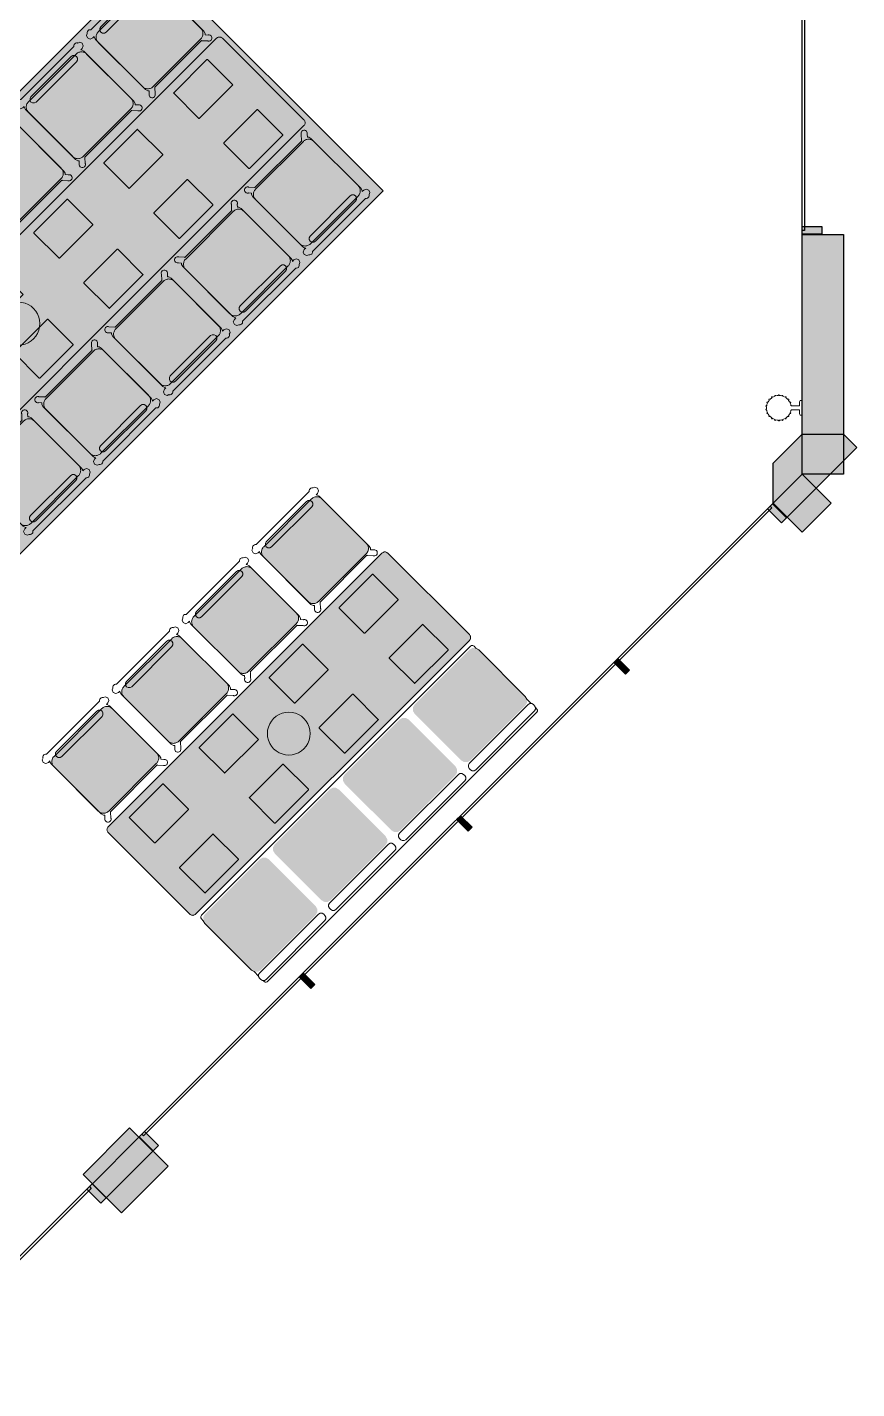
# Model space of a CAD drawing. Extents: x 2172.2 to 2210.6, y 415.3 to 458.1.
# Drawn here: x 2205.61 to 2210.64, y 423.02 to 431.29 of the extents above; entities that cross this region are included whole.
import ezdxf

# ---------------------------------------------------------------- set-up
doc = ezdxf.new("R2010")
doc.units = 0
for name, color, linetype, lineweight in [('AYAA_B2_BANQUETTES', 7, 'CONTINUOUS', 18), ('AYAA_B2_CHAIRS', 7, 'CONTINUOUS', 18), ('AYAA_B2_COLUMNS', 8, 'CONTINUOUS', 30), ('AYAA_B2_FINE_DETAIL', 8, 'CONTINUOUS', 9), ('AYAA_B2_FLOOR_DECOR', 32, 'CONTINUOUS', 9), ('AYAA_B2_GLAZING', 4, 'CONTINUOUS', 13), ('AYAA_B2_TABLES', 7, 'CONTINUOUS', 18), ('AYAA_B2_WALL_LIGHTS', 32, 'CONTINUOUS', 13), ('AYAA_B2_WALLS', 7, 'CONTINUOUS', 30)]:
    doc.layers.add(name, color=color, linetype=linetype, lineweight=lineweight)

# ---------------------------------------------------------------- blocks, each defined once
blk = doc.blocks.new('AYAA_B2_ARCHITECTURE')
at = {"layer": 'AYAA_B2_COLUMNS', "true_color": 0xc2b092}
for points in [[(20.134644, -5.608855), (20.134645, -5.358905), (20.31142, -5.182129), (20.561419, -5.182129), (20.642735, -5.263444), (20.21596, -5.690218)], [(16.229349, -9.393993), (16.370768, -9.535411), (16.087927, -9.818251), (15.946541, -9.676798)]]:
    blk.add_hatch(color=256, dxfattribs=at).paths.add_polyline_path(points)
at = {"layer": 'AYAA_B2_WALLS', "true_color": 0xe4e1d8}
for points in [[(20.431419, -3.922515), (20.431419, -3.968515), (20.31142, -3.968515), (20.31142, -3.922515)], [(20.31142, -5.425056), (20.31142, -3.970515), (20.56142, -3.970515), (20.56142, -5.425056)], [(20.31142, -5.425056), (20.488197, -5.601833), (20.31142, -5.778609), (20.134644, -5.601832)], [(20.218082, -5.688099), (20.185555, -5.720626), (20.100702, -5.635774), (20.13323, -5.603247)], [(19.262781, -6.615117), (19.238739, -6.639158), (19.168028, -6.568448), (19.19207, -6.544406)], [(18.308187, -7.569711), (18.284145, -7.593752), (18.213434, -7.523042), (18.237476, -7.499)], [(17.353592, -8.524304), (17.329552, -8.548347), (17.258841, -8.477635), (17.282883, -8.453594)], [(16.372185, -9.533998), (16.287333, -9.449144), (16.319859, -9.416617), (16.404711, -9.501471)], [(16.179852, -9.910177), (16.003075, -9.733401), (16.285917, -9.450559), (16.462694, -9.627336)], [(16.086514, -9.819668), (16.053988, -9.852195), (15.969134, -9.767343), (16.001661, -9.734816)]]:
    blk.add_hatch(color=256, dxfattribs=at).paths.add_polyline_path(points)
at = {"layer": 'AYAA_B2_COLUMNS', "linetype": 'CONTINUOUS', "lineweight": -2}
for points in [[(20.134644, -5.608855), (20.134645, -5.358905), (20.31142, -5.182129), (20.561419, -5.182129), (20.642735, -5.263444), (20.21596, -5.690218)], [(16.229349, -9.393993), (16.370768, -9.535411), (16.087927, -9.818251), (15.946541, -9.676798)]]:
    blk.add_lwpolyline(points, close=True, dxfattribs=at)
at = {"layer": 'AYAA_B2_GLAZING', "linetype": 'CONTINUOUS', "lineweight": -2}
for points in [[(20.32642, -3.945515), (20.31142, -3.945515), (20.31142, 1.404485), (20.32642, 1.404485)], [(16.314201, -9.443487), (16.303595, -9.43288), (20.116966, -5.61951), (20.127573, -5.630117)], [(12.167234, -13.590454), (12.156629, -13.579848), (15.985397, -9.751079), (15.996004, -9.761685)]]:
    blk.add_lwpolyline(points, close=True, dxfattribs=at)
at = {"layer": 'AYAA_B2_WALLS', "linetype": 'CONTINUOUS', "lineweight": -2}
for points in [[(20.431419, -3.922515), (20.431419, -3.968515), (20.31142, -3.968515), (20.31142, -3.922515)], [(20.31142, -5.425056), (20.31142, -3.970515), (20.56142, -3.970515), (20.56142, -5.425056)], [(20.31142, -5.425056), (20.488197, -5.601833), (20.31142, -5.778609), (20.134644, -5.601832)], [(20.218082, -5.688099), (20.185555, -5.720626), (20.100702, -5.635774), (20.13323, -5.603247)], [(19.262781, -6.615117), (19.238739, -6.639158), (19.168028, -6.568448), (19.19207, -6.544406)], [(18.308187, -7.569711), (18.284145, -7.593752), (18.213434, -7.523042), (18.237476, -7.499)], [(17.353592, -8.524304), (17.329552, -8.548347), (17.258841, -8.477635), (17.282883, -8.453594)], [(16.372185, -9.533998), (16.287333, -9.449144), (16.319859, -9.416617), (16.404711, -9.501471)], [(16.179852, -9.910177), (16.003075, -9.733401), (16.285917, -9.450559), (16.462694, -9.627336)], [(16.086514, -9.819668), (16.053988, -9.852195), (15.969134, -9.767343), (16.001661, -9.734816)]]:
    blk.add_lwpolyline(points, close=True, dxfattribs=at)
blk = doc.blocks.new('AYAA_B2_FLOOR_DECOR_06')
at = {"true_color": 0xa16b4f}
h = blk.add_hatch(color=256, dxfattribs=at)
h.paths.add_polyline_path([(2.134999, 0.99455), (2.134999, -0.99455), (-2.134999, -0.99455), (-2.134999, 0.99455)])
h.paths.add_polyline_path([(2.070949, -0.964714), (2.070949, 0.964714), (-2.070949, 0.964714), (-2.070949, -0.964714)], flags=0)
at = {"true_color": 0x3d3b33}
h = blk.add_hatch(color=256, dxfattribs=at)
h.paths.add_polyline_path([(2.070949, 0.964714), (2.070949, -0.964714), (-2.070949, -0.964714), (-2.070949, 0.964714)])
h.paths.add_polyline_path([(-2.045329, -0.952779), (2.045329, -0.952779), (2.045329, 0.952779), (-2.045329, 0.952779)], flags=0)
at = {"true_color": 0xa16b4f}
h = blk.add_hatch(color=256, dxfattribs=at)
h.paths.add_polyline_path([(2.045329, 0.952779), (2.045329, -0.952779), (-2.045329, -0.952779), (-2.045329, 0.952779)])
h.paths.add_polyline_path([(-1.955659, -0.911008), (1.955659, -0.911008), (1.955659, 0.911008), (-1.955659, 0.911008)], flags=0)
at = {"true_color": 0x3d3b33}
h = blk.add_hatch(color=256, dxfattribs=at)
h.paths.add_polyline_path([(1.955659, -0.911008), (-1.955659, -0.911008), (-1.955659, 0.911008), (1.955659, 0.911008)])
h.paths.add_polyline_path([(-1.930039, -0.899073), (1.930039, -0.899073), (1.930039, 0.899074), (-1.930039, 0.899074)], flags=0)
at = {"true_color": 0xa16b4f}
h = blk.add_hatch(color=256, dxfattribs=at)
h.paths.add_polyline_path([(1.930039, 0.899074), (1.930039, -0.899073), (-1.930039, -0.899073), (-1.930039, 0.899074)])
h.paths.add_polyline_path([(1.4518, 0.845368), (1.04615, 0.696185), (1.4518, 0.547003), (1.857449, 0.696185)], flags=0)
h.paths.add_polyline_path([(1.4518, -0.586784), (1.04615, -0.735967), (1.4518, -0.88515), (1.857449, -0.735967)], flags=0)
h.paths.add_polyline_path([(1.04615, 0.338147), (1.4518, 0.188965), (1.857449, 0.338147), (1.4518, 0.48733)], flags=0)
h.paths.add_polyline_path([(1.04615, -0.019891), (1.4518, -0.169073), (1.857449, -0.019891), (1.4518, 0.129292)], flags=0)
h.paths.add_polyline_path([(1.04615, -0.377929), (1.4518, -0.527111), (1.857449, -0.377929), (1.4518, -0.228746)], flags=0)
h.paths.add_polyline_path([(0.4697, 0.129292), (0.06405, -0.019891), (0.4697, -0.169073), (0.87535, -0.019891)], flags=0)
h.paths.add_polyline_path([(0.87535, 0.696185), (0.4697, 0.845368), (0.06405, 0.696185), (0.4697, 0.547003)], flags=0)
h.paths.add_polyline_path([(0.87535, -0.735967), (0.4697, -0.586784), (0.06405, -0.735967), (0.4697, -0.88515)], flags=0)
h.paths.add_polyline_path([(0.4697, 0.48733), (0.06405, 0.338147), (0.4697, 0.188965), (0.87535, 0.338147)], flags=0)
h.paths.add_polyline_path([(0.4697, -0.228746), (0.06405, -0.377929), (0.4697, -0.527111), (0.87535, -0.377929)], flags=0)
h.paths.add_polyline_path([(-0.10675, -0.735967), (-0.5124, -0.586784), (-0.91805, -0.735967), (-0.5124, -0.88515)], flags=0)
h.paths.add_polyline_path([(-0.5124, 0.547003), (-0.10675, 0.696185), (-0.5124, 0.845368), (-0.91805, 0.696185)], flags=0)
h.paths.add_polyline_path([(-0.5124, 0.188965), (-0.10675, 0.338147), (-0.5124, 0.48733), (-0.91805, 0.338147)], flags=0)
h.paths.add_polyline_path([(-0.91805, -0.019891), (-0.5124, -0.169073), (-0.10675, -0.019891), (-0.5124, 0.129292)], flags=0)
h.paths.add_polyline_path([(-0.91805, -0.377929), (-0.5124, -0.527111), (-0.10675, -0.377929), (-0.5124, -0.228746)], flags=0)
h.paths.add_polyline_path([(-1.08885, 0.696185), (-1.4945, 0.845368), (-1.900149, 0.696185), (-1.4945, 0.547003)], flags=0)
h.paths.add_polyline_path([(-1.08885, -0.019891), (-1.4945, 0.129292), (-1.900149, -0.019891), (-1.4945, -0.169073)], flags=0)
h.paths.add_polyline_path([(-1.08885, -0.377929), (-1.4945, -0.228746), (-1.900149, -0.377929), (-1.4945, -0.527111)], flags=0)
h.paths.add_polyline_path([(-1.08885, -0.735967), (-1.4945, -0.586784), (-1.900149, -0.735967), (-1.4945, -0.88515)], flags=0)
h.paths.add_polyline_path([(-1.4945, 0.188965), (-1.08885, 0.338147), (-1.4945, 0.48733), (-1.900149, 0.338147)], flags=0)
at = {"true_color": 0xe6decc}
h = blk.add_hatch(color=256, dxfattribs=at)
h.paths.add_polyline_path([(-1.900149, 0.696185), (-1.4945, 0.845368), (-1.08885, 0.696185), (-1.4945, 0.547003)])
h.paths.add_polyline_path([(-1.25965, 0.696185), (-1.4945, 0.783706), (-1.72935, 0.696185), (-1.4945, 0.608665)], flags=0)
h = blk.add_hatch(color=256, dxfattribs=at)
h.paths.add_polyline_path([(-0.91805, 0.696185), (-0.5124, 0.845368), (-0.10675, 0.696185), (-0.5124, 0.547003)])
h.paths.add_polyline_path([(-0.27755, 0.696185), (-0.5124, 0.783706), (-0.74725, 0.696185), (-0.5124, 0.608665)], flags=0)
h = blk.add_hatch(color=256, dxfattribs=at)
h.paths.add_polyline_path([(0.06405, 0.696185), (0.4697, 0.845368), (0.87535, 0.696185), (0.4697, 0.547003)])
h.paths.add_polyline_path([(0.70455, 0.696185), (0.4697, 0.783706), (0.23485, 0.696185), (0.4697, 0.608665)], flags=0)
h = blk.add_hatch(color=256, dxfattribs=at)
h.paths.add_polyline_path([(1.04615, 0.696185), (1.4518, 0.845368), (1.857449, 0.696185), (1.4518, 0.547003)])
h.paths.add_polyline_path([(1.68665, 0.696185), (1.4518, 0.783706), (1.21695, 0.696185), (1.4518, 0.608665)], flags=0)
at = {"true_color": 0x757d5e}
for points in [[(-1.4945, 0.608665), (-1.72935, 0.696185), (-1.4945, 0.783706), (-1.25965, 0.696185)], [(-0.74725, 0.696185), (-0.5124, 0.783706), (-0.27755, 0.696185), (-0.5124, 0.608665)], [(0.23485, 0.696185), (0.4697, 0.783706), (0.70455, 0.696185), (0.4697, 0.608665)], [(1.68665, 0.696185), (1.4518, 0.608665), (1.21695, 0.696185), (1.4518, 0.783706)], [(-1.4945, 0.425668), (-1.25965, 0.338147), (-1.4945, 0.250627), (-1.72935, 0.338147)], [(-0.5124, 0.425668), (-0.27755, 0.338147), (-0.5124, 0.250627), (-0.74725, 0.338147)], [(0.4697, 0.250627), (0.23485, 0.338147), (0.4697, 0.425668), (0.70455, 0.338147)], [(1.4518, 0.250627), (1.21695, 0.338147), (1.4518, 0.425668), (1.68665, 0.338147)], [(-1.4945, -0.107411), (-1.72935, -0.019891), (-1.4945, 0.06763), (-1.25965, -0.019891)], [(-0.74725, -0.019891), (-0.5124, 0.06763), (-0.27755, -0.019891), (-0.5124, -0.107411)], [(0.23485, -0.019891), (0.4697, 0.06763), (0.70455, -0.019891), (0.4697, -0.107411)], [(1.4518, 0.06763), (1.68665, -0.019891), (1.4518, -0.107411), (1.21695, -0.019891)], [(-1.4945, -0.465449), (-1.72935, -0.377929), (-1.4945, -0.290408), (-1.25965, -0.377929)], [(-0.27755, -0.377929), (-0.5124, -0.465449), (-0.74725, -0.377929), (-0.5124, -0.290408)], [(0.70455, -0.377929), (0.4697, -0.465449), (0.23485, -0.377929), (0.4697, -0.290408)], [(1.68665, -0.377929), (1.4518, -0.465449), (1.21695, -0.377929), (1.4518, -0.290408)], [(-1.72935, -0.735967), (-1.4945, -0.648447), (-1.25965, -0.735967), (-1.4945, -0.823487)], [(-0.27755, -0.735967), (-0.5124, -0.823487), (-0.74725, -0.735967), (-0.5124, -0.648447)], [(0.23485, -0.735967), (0.4697, -0.648447), (0.70455, -0.735967), (0.4697, -0.823487)], [(1.21695, -0.735967), (1.4518, -0.648447), (1.68665, -0.735967), (1.4518, -0.823487)]]:
    blk.add_hatch(color=256, dxfattribs=at).paths.add_polyline_path(points)
at = {"true_color": 0xe6decc}
h = blk.add_hatch(color=256, dxfattribs=at)
h.paths.add_polyline_path([(-1.4945, 0.188965), (-1.900149, 0.338147), (-1.4945, 0.48733), (-1.08885, 0.338147)])
h.paths.add_polyline_path([(-1.72935, 0.338147), (-1.4945, 0.250627), (-1.25965, 0.338147), (-1.4945, 0.425668)], flags=0)
h = blk.add_hatch(color=256, dxfattribs=at)
h.paths.add_polyline_path([(-0.10675, 0.338147), (-0.5124, 0.188965), (-0.91805, 0.338147), (-0.5124, 0.48733)])
h.paths.add_polyline_path([(-0.27755, 0.338147), (-0.5124, 0.425668), (-0.74725, 0.338147), (-0.5124, 0.250627)], flags=0)
h = blk.add_hatch(color=256, dxfattribs=at)
h.paths.add_polyline_path([(0.06405, 0.338147), (0.4697, 0.48733), (0.87535, 0.338147), (0.4697, 0.188965)])
h.paths.add_polyline_path([(0.4697, 0.250627), (0.70455, 0.338147), (0.4697, 0.425668), (0.23485, 0.338147)], flags=0)
h = blk.add_hatch(color=256, dxfattribs=at)
h.paths.add_polyline_path([(1.04615, 0.338147), (1.4518, 0.48733), (1.857449, 0.338147), (1.4518, 0.188965)])
h.paths.add_polyline_path([(1.4518, 0.250627), (1.68665, 0.338147), (1.4518, 0.425668), (1.21695, 0.338147)], flags=0)
h = blk.add_hatch(color=256, dxfattribs=at)
h.paths.add_polyline_path([(-1.08885, -0.019891), (-1.4945, -0.169073), (-1.900149, -0.019891), (-1.4945, 0.129292)])
h.paths.add_polyline_path([(-1.72935, -0.019891), (-1.4945, -0.107411), (-1.25965, -0.019891), (-1.4945, 0.06763)], flags=0)
h = blk.add_hatch(color=256, dxfattribs=at)
h.paths.add_polyline_path([(-0.10675, -0.019891), (-0.5124, -0.169073), (-0.91805, -0.019891), (-0.5124, 0.129292)])
h.paths.add_polyline_path([(-0.74725, -0.019891), (-0.5124, -0.107411), (-0.27755, -0.019891), (-0.5124, 0.06763)], flags=0)
h = blk.add_hatch(color=256, dxfattribs=at)
h.paths.add_polyline_path([(0.87535, -0.019891), (0.4697, -0.169073), (0.06405, -0.019891), (0.4697, 0.129292)])
h.paths.add_polyline_path([(0.23485, -0.019891), (0.4697, -0.107411), (0.70455, -0.019891), (0.4697, 0.06763)], flags=0)
h = blk.add_hatch(color=256, dxfattribs=at)
h.paths.add_polyline_path([(1.857449, -0.019891), (1.4518, -0.169073), (1.04615, -0.019891), (1.4518, 0.129292)])
h.paths.add_polyline_path([(1.4518, -0.107411), (1.68665, -0.019891), (1.4518, 0.06763), (1.21695, -0.019891)], flags=0)
h = blk.add_hatch(color=256, dxfattribs=at)
h.paths.add_polyline_path([(-1.900149, -0.377929), (-1.4945, -0.228746), (-1.08885, -0.377929), (-1.4945, -0.527111)])
h.paths.add_polyline_path([(-1.4945, -0.465449), (-1.25965, -0.377929), (-1.4945, -0.290408), (-1.72935, -0.377929)], flags=0)
h = blk.add_hatch(color=256, dxfattribs=at)
h.paths.add_polyline_path([(-0.91805, -0.377929), (-0.5124, -0.228746), (-0.10675, -0.377929), (-0.5124, -0.527111)])
h.paths.add_polyline_path([(-0.27755, -0.377929), (-0.5124, -0.290408), (-0.74725, -0.377929), (-0.5124, -0.465449)], flags=0)
h = blk.add_hatch(color=256, dxfattribs=at)
h.paths.add_polyline_path([(0.4697, -0.527111), (0.06405, -0.377929), (0.4697, -0.228746), (0.87535, -0.377929)])
h.paths.add_polyline_path([(0.70455, -0.377929), (0.4697, -0.290408), (0.23485, -0.377929), (0.4697, -0.465449)], flags=0)
h = blk.add_hatch(color=256, dxfattribs=at)
h.paths.add_polyline_path([(1.04615, -0.377929), (1.4518, -0.228746), (1.857449, -0.377929), (1.4518, -0.527111)])
h.paths.add_polyline_path([(1.4518, -0.465449), (1.68665, -0.377929), (1.4518, -0.290408), (1.21695, -0.377929)], flags=0)
h = blk.add_hatch(color=256, dxfattribs=at)
h.paths.add_polyline_path([(-1.900149, -0.735967), (-1.4945, -0.586784), (-1.08885, -0.735967), (-1.4945, -0.88515)])
h.paths.add_polyline_path([(-1.25965, -0.735967), (-1.4945, -0.648447), (-1.72935, -0.735967), (-1.4945, -0.823487)], flags=0)
h = blk.add_hatch(color=256, dxfattribs=at)
h.paths.add_polyline_path([(-0.10675, -0.735967), (-0.5124, -0.88515), (-0.91805, -0.735967), (-0.5124, -0.586784)])
h.paths.add_polyline_path([(-0.27755, -0.735967), (-0.5124, -0.648447), (-0.74725, -0.735967), (-0.5124, -0.823487)], flags=0)
h = blk.add_hatch(color=256, dxfattribs=at)
h.paths.add_polyline_path([(0.06405, -0.735967), (0.4697, -0.586784), (0.87535, -0.735967), (0.4697, -0.88515)])
h.paths.add_polyline_path([(0.70455, -0.735967), (0.4697, -0.648447), (0.23485, -0.735967), (0.4697, -0.823487)], flags=0)
h = blk.add_hatch(color=256, dxfattribs=at)
h.paths.add_polyline_path([(1.857449, -0.735967), (1.4518, -0.88515), (1.04615, -0.735967), (1.4518, -0.586784)])
h.paths.add_polyline_path([(1.68665, -0.735967), (1.4518, -0.648447), (1.21695, -0.735967), (1.4518, -0.823487)], flags=0)
at = {"color": 0, "linetype": 'CONTINUOUS', "lineweight": -2}
blk.add_lwpolyline([(2.134999, 0.99455), (2.134999, -0.99455), (-2.134999, -0.99455), (-2.134999, 0.99455)], close=True, dxfattribs=at)
blk = doc.blocks.new('AYAA_B2_DINING_7')
at = {"true_color": 0xefe8d6}
blk.add_hatch(color=256, dxfattribs=at).paths.add_polyline_path([(-2.099692, -0.353911), (-2.1, -0.35), (-2.1, 0.35), (-2.099692, 0.353911), (-2.098776, 0.357725), (-2.097275, 0.36135), (-2.095225, 0.364695), (-2.092678, 0.367678), (-2.089695, 0.370225), (-2.08635, 0.372275), (-2.082726, 0.373776), (-2.078911, 0.374692), (-2.075, 0.375), (2.075, 0.375), (2.078911, 0.374692), (2.082726, 0.373776), (2.08635, 0.372275), (2.089695, 0.370225), (2.092678, 0.367678), (2.095225, 0.364695), (2.097275, 0.36135), (2.098776, 0.357725), (2.099692, 0.353911), (2.1, 0.35), (2.1, -0.35), (2.099692, -0.353911), (2.098776, -0.357725), (2.097275, -0.36135), (2.095225, -0.364695), (2.092678, -0.367678), (2.089695, -0.370225), (2.08635, -0.372275), (2.082726, -0.373776), (2.078911, -0.374692), (2.075, -0.375), (-2.075, -0.375), (-2.078911, -0.374692), (-2.082726, -0.373776), (-2.08635, -0.372275), (-2.089695, -0.370225), (-2.092678, -0.367678), (-2.095225, -0.364695), (-2.097275, -0.36135), (-2.098776, -0.357725)])
at = {"color": 0, "linetype": 'CONTINUOUS', "lineweight": -2}
blk.add_lwpolyline([(-2.098776, 0.357725), (-2.097275, 0.36135), (-2.095225, 0.364695), (-2.092678, 0.367678), (-2.089695, 0.370225), (-2.08635, 0.372275), (-2.082726, 0.373776), (-2.078911, 0.374692), (-2.075, 0.375), (2.075, 0.375), (2.078911, 0.374692), (2.082726, 0.373776), (2.08635, 0.372275), (2.089695, 0.370225), (2.092678, 0.367678), (2.095225, 0.364695), (2.097275, 0.36135), (2.098776, 0.357725), (2.099692, 0.353911), (2.1, 0.35), (2.1, -0.35), (2.099692, -0.353911), (2.098776, -0.357725), (2.097275, -0.36135), (2.095225, -0.364695), (2.092678, -0.367678), (2.089695, -0.370225), (2.08635, -0.372275), (2.082726, -0.373776), (2.078911, -0.374692), (2.075, -0.375), (-2.075, -0.375), (-2.078911, -0.374692), (-2.082726, -0.373776), (-2.08635, -0.372275), (-2.089695, -0.370225), (-2.092678, -0.367678), (-2.095225, -0.364695), (-2.097275, -0.36135), (-2.098776, -0.357725), (-2.099692, -0.353911), (-2.1, -0.35), (-2.1, 0.35), (-2.099692, 0.353911)], close=True, dxfattribs=at)
at = {"layer": 'AYAA_B2_FINE_DETAIL', "linetype": 'CONTINUOUS', "lineweight": -2}
for points in [[(-1.944733, 0.323999), (-1.943999, 0.324733), (-1.943, 0.325), (-1.657, 0.325), (-1.656001, 0.324733), (-1.655267, 0.323999), (-1.655, 0.323), (-1.655, 0.107), (-1.655267, 0.106001), (-1.656001, 0.105267), (-1.657, 0.105), (-1.943, 0.105), (-1.943999, 0.105267), (-1.944733, 0.106001), (-1.945, 0.107), (-1.945, 0.323)], [(-1.343, 0.325), (-1.057, 0.325), (-1.056001, 0.324733), (-1.055267, 0.323999), (-1.055, 0.323), (-1.055, 0.107), (-1.055267, 0.106001), (-1.056001, 0.105267), (-1.057, 0.105), (-1.343, 0.105), (-1.343999, 0.105267), (-1.344733, 0.106001), (-1.345, 0.107), (-1.345, 0.323), (-1.344733, 0.323999), (-1.343999, 0.324733)], [(-0.744733, 0.323999), (-0.743999, 0.324733), (-0.743, 0.325), (-0.457, 0.325), (-0.456001, 0.324733), (-0.455267, 0.323999), (-0.455, 0.323), (-0.455, 0.107), (-0.455267, 0.106001), (-0.456001, 0.105267), (-0.457, 0.105), (-0.743, 0.105), (-0.743999, 0.105267), (-0.744733, 0.106001), (-0.745, 0.107), (-0.745, 0.323)], [(-0.143, 0.325), (0.143, 0.325), (0.143999, 0.324733), (0.144733, 0.323999), (0.145, 0.323), (0.145, 0.107), (0.144733, 0.106001), (0.143999, 0.105267), (0.143, 0.105), (-0.143, 0.105), (-0.143999, 0.105267), (-0.144733, 0.106001), (-0.145, 0.107), (-0.145, 0.323), (-0.144733, 0.323999), (-0.143999, 0.324733)], [(0.457, 0.325), (0.743, 0.325), (0.743999, 0.324733), (0.744733, 0.323999), (0.745, 0.323), (0.745, 0.107), (0.744733, 0.106001), (0.743999, 0.105267), (0.743, 0.105), (0.457, 0.105), (0.456001, 0.105267), (0.455267, 0.106001), (0.455, 0.107), (0.455, 0.323), (0.455267, 0.323999), (0.456001, 0.324733)], [(1.057, 0.325), (1.343, 0.325), (1.343999, 0.324733), (1.344733, 0.323999), (1.345, 0.323), (1.345, 0.107), (1.344733, 0.106001), (1.343999, 0.105267), (1.343, 0.105), (1.057, 0.105), (1.056001, 0.105267), (1.055267, 0.106001), (1.055, 0.107), (1.055, 0.323), (1.055267, 0.323999), (1.056001, 0.324733)], [(1.655, 0.323), (1.655267, 0.323999), (1.656001, 0.324733), (1.657, 0.325), (1.943, 0.325), (1.943999, 0.324733), (1.944733, 0.323999), (1.945, 0.323), (1.945, 0.107), (1.944733, 0.106001), (1.943999, 0.105267), (1.943, 0.105), (1.657, 0.105), (1.656001, 0.105267), (1.655267, 0.106001), (1.655, 0.107)], [(-0.123637, 0.040172), (-0.115831, 0.059019), (-0.105172, 0.076412), (-0.091924, 0.091924), (-0.076412, 0.105172), (-0.059019, 0.115831), (-0.040172, 0.123637), (-0.020336, 0.128399), (0, 0.13), (0.020336, 0.128399), (0.040172, 0.123637), (0.059019, 0.115831), (0.076412, 0.105172), (0.091924, 0.091924), (0.105172, 0.076412), (0.115831, 0.059019), (0.123637, 0.040172), (0.128399, 0.020336), (0.13, 0), (0.128399, -0.020336), (0.123637, -0.040172), (0.115831, -0.059019), (0.105172, -0.076412), (0.091924, -0.091924), (0.076412, -0.105172), (0.059019, -0.115831), (0.040172, -0.123637), (0.020336, -0.128399), (0, -0.13), (-0.020336, -0.128399), (-0.040172, -0.123637), (-0.059019, -0.115831), (-0.076412, -0.105172), (-0.091924, -0.091924), (-0.105172, -0.076412), (-0.115831, -0.059019), (-0.123637, -0.040172), (-0.128399, -0.020336), (-0.13, 0), (-0.128399, 0.020336)], [(-1.655267, -0.106001), (-1.655, -0.107), (-1.655, -0.323), (-1.655267, -0.323999), (-1.656001, -0.324733), (-1.657, -0.325), (-1.943, -0.325), (-1.943999, -0.324733), (-1.944733, -0.323999), (-1.945, -0.323), (-1.945, -0.107), (-1.944733, -0.106001), (-1.943999, -0.105267), (-1.943, -0.105), (-1.657, -0.105), (-1.656001, -0.105267)], [(-1.344733, -0.106001), (-1.343999, -0.105267), (-1.343, -0.105), (-1.057, -0.105), (-1.056001, -0.105267), (-1.055267, -0.106001), (-1.055, -0.107), (-1.055, -0.323), (-1.055267, -0.323999), (-1.056001, -0.324733), (-1.057, -0.325), (-1.343, -0.325), (-1.343999, -0.324733), (-1.344733, -0.323999), (-1.345, -0.323), (-1.345, -0.107)], [(-0.744733, -0.106001), (-0.743999, -0.105267), (-0.743, -0.105), (-0.457, -0.105), (-0.456001, -0.105267), (-0.455267, -0.106001), (-0.455, -0.107), (-0.455, -0.323), (-0.455267, -0.323999), (-0.456001, -0.324733), (-0.457, -0.325), (-0.743, -0.325), (-0.743999, -0.324733), (-0.744733, -0.323999), (-0.745, -0.323), (-0.745, -0.107)], [(-0.143, -0.105), (0.143, -0.105), (0.143999, -0.105267), (0.144733, -0.106001), (0.145, -0.107), (0.145, -0.323), (0.144733, -0.323999), (0.143999, -0.324733), (0.143, -0.325), (-0.143, -0.325), (-0.143999, -0.324733), (-0.144733, -0.323999), (-0.145, -0.323), (-0.145, -0.107), (-0.144733, -0.106001), (-0.143999, -0.105267)], [(0.455267, -0.106001), (0.456001, -0.105267), (0.457, -0.105), (0.743, -0.105), (0.743999, -0.105267), (0.744733, -0.106001), (0.745, -0.107), (0.745, -0.323), (0.744733, -0.323999), (0.743999, -0.324733), (0.743, -0.325), (0.457, -0.325), (0.456001, -0.324733), (0.455267, -0.323999), (0.455, -0.323), (0.455, -0.107)], [(1.057, -0.105), (1.343, -0.105), (1.343999, -0.105267), (1.344733, -0.106001), (1.345, -0.107), (1.345, -0.323), (1.344733, -0.323999), (1.343999, -0.324733), (1.343, -0.325), (1.057, -0.325), (1.056001, -0.324733), (1.055267, -0.323999), (1.055, -0.323), (1.055, -0.107), (1.055267, -0.106001), (1.056001, -0.105267)], [(1.657, -0.105), (1.943, -0.105), (1.943999, -0.105267), (1.944733, -0.106001), (1.945, -0.107), (1.945, -0.323), (1.944733, -0.323999), (1.943999, -0.324733), (1.943, -0.325), (1.657, -0.325), (1.656001, -0.324733), (1.655267, -0.323999), (1.655, -0.323), (1.655, -0.107), (1.655267, -0.106001), (1.656001, -0.105267)]]:
    blk.add_lwpolyline(points, close=True, dxfattribs=at)
blk = doc.blocks.new('AYAA_B2_CHAIR_IVORY')
at = {"true_color": 0xeee6d3}
blk.add_hatch(color=256, dxfattribs=at).paths.add_polyline_path([(-0.247475, -0.204863), (-0.248872, -0.200013), (-0.249717, -0.195038), (-0.25, -0.19), (-0.25, 0.19), (-0.249717, 0.195038), (-0.248872, 0.200013), (-0.247475, 0.204863), (-0.245544, 0.209525), (-0.243103, 0.213941), (-0.240182, 0.218057), (-0.23682, 0.22182), (-0.233057, 0.225182), (-0.228941, 0.228103), (-0.224525, 0.230544), (-0.219863, 0.232475), (-0.215013, 0.233872), (-0.210038, 0.234717), (-0.205, 0.235), (0.205, 0.235), (0.210038, 0.234717), (0.215013, 0.233872), (0.219863, 0.232475), (0.224525, 0.230544), (0.228941, 0.228103), (0.233057, 0.225182), (0.23682, 0.22182), (0.240182, 0.218057), (0.243103, 0.213941), (0.245544, 0.209525), (0.247475, 0.204863), (0.248872, 0.200013), (0.249717, 0.195038), (0.25, 0.19), (0.25, -0.19), (0.249717, -0.195038), (0.248872, -0.200013), (0.247475, -0.204863), (0.245544, -0.209525), (0.243103, -0.213941), (0.240182, -0.218057), (0.23682, -0.22182), (0.233057, -0.225182), (0.228941, -0.228103), (0.224525, -0.230544), (0.219863, -0.232475), (0.215013, -0.233872), (0.210038, -0.234717), (0.205, -0.235), (-0.205, -0.235), (-0.210038, -0.234717), (-0.215013, -0.233872), (-0.219863, -0.232475), (-0.224525, -0.230544), (-0.228941, -0.228103), (-0.233057, -0.225182), (-0.23682, -0.22182), (-0.240182, -0.218057), (-0.243103, -0.213941), (-0.245544, -0.209525)])
at = {"color": 0, "linetype": 'CONTINUOUS', "lineweight": -2}
for points in [[(-0.255, -0.233), (-0.242972, -0.233), (-0.245992, -0.22998), (-0.25, -0.215), (-0.25, 0.215), (-0.245992, 0.22998), (-0.240149, 0.235823), (-0.252556, 0.249383), (-0.254118, 0.250179), (-0.258321, 0.254382), (-0.26102, 0.259679), (-0.26195, 0.26555), (-0.26102, 0.271421), (-0.258321, 0.276718), (-0.254118, 0.280921), (-0.248821, 0.28362), (-0.24295, 0.28455), (-0.237079, 0.28362), (-0.231782, 0.280921), (-0.227579, 0.276718), (-0.22608, 0.273776), (-0.20172, 0.24715), (-0.200943, 0.245), (0.200943, 0.245), (0.20172, 0.24715), (0.22608, 0.273776), (0.227579, 0.276718), (0.231782, 0.280921), (0.237079, 0.28362), (0.24295, 0.28455), (0.248821, 0.28362), (0.254118, 0.280921), (0.258321, 0.276718), (0.26102, 0.271421), (0.26195, 0.26555), (0.26102, 0.259679), (0.258321, 0.254382), (0.254118, 0.250179), (0.252556, 0.249383), (0.240149, 0.235823), (0.245992, 0.22998), (0.25, 0.215), (0.25, -0.215), (0.245992, -0.22998), (0.242972, -0.233), (0.255, -0.233), (0.270556, -0.239444), (0.277, -0.255), (0.270556, -0.270556), (0.259027, -0.275332), (0.258321, -0.276718), (0.254118, -0.280921), (0.248821, -0.28362), (0.24295, -0.28455), (0.237079, -0.28362), (0.231782, -0.280921), (0.227861, -0.277), (-0.227861, -0.277), (-0.231782, -0.280921), (-0.237079, -0.28362), (-0.24295, -0.28455), (-0.248821, -0.28362), (-0.254118, -0.280921), (-0.258321, -0.276718), (-0.259027, -0.275332), (-0.270556, -0.270556), (-0.277, -0.255), (-0.270556, -0.239444)], [(-0.247475, -0.204863), (-0.248872, -0.200013), (-0.249717, -0.195038), (-0.25, -0.19), (-0.25, 0.19), (-0.249717, 0.195038), (-0.248872, 0.200013), (-0.247475, 0.204863), (-0.245544, 0.209525), (-0.243103, 0.213941), (-0.240182, 0.218057), (-0.23682, 0.22182), (-0.233057, 0.225182), (-0.228941, 0.228103), (-0.224525, 0.230544), (-0.219863, 0.232475), (-0.215013, 0.233872), (-0.210038, 0.234717), (-0.205, 0.235), (0.205, 0.235), (0.210038, 0.234717), (0.215013, 0.233872), (0.219863, 0.232475), (0.224525, 0.230544), (0.228941, 0.228103), (0.233057, 0.225182), (0.23682, 0.22182), (0.240182, 0.218057), (0.243103, 0.213941), (0.245544, 0.209525), (0.247475, 0.204863), (0.248872, 0.200013), (0.249717, 0.195038), (0.25, 0.19), (0.25, -0.19), (0.249717, -0.195038), (0.248872, -0.200013), (0.247475, -0.204863), (0.245544, -0.209525), (0.243103, -0.213941), (0.240182, -0.218057), (0.23682, -0.22182), (0.233057, -0.225182), (0.228941, -0.228103), (0.224525, -0.230544), (0.219863, -0.232475), (0.215013, -0.233872), (0.210038, -0.234717), (0.205, -0.235), (-0.205, -0.235), (-0.210038, -0.234717), (-0.215013, -0.233872), (-0.219863, -0.232475), (-0.224525, -0.230544), (-0.228941, -0.228103), (-0.233057, -0.225182), (-0.23682, -0.22182), (-0.240182, -0.218057), (-0.243103, -0.213941), (-0.245544, -0.209525)], [(-0.183735, -0.203506), (-0.1725, -0.2005), (0.1725, -0.2005), (0.183735, -0.203506), (0.191994, -0.211765), (0.195, -0.223), (0.191994, -0.234235), (0.183735, -0.242494), (0.1725, -0.2455), (-0.1725, -0.2455), (-0.183735, -0.242494), (-0.191994, -0.234235), (-0.195, -0.223), (-0.191994, -0.211765)]]:
    blk.add_lwpolyline(points, close=True, dxfattribs=at)
blk = doc.blocks.new('AYAA_B2_DINING_4')
at = {"true_color": 0xefe8d6}
blk.add_hatch(color=256, dxfattribs=at).paths.add_polyline_path([(-1.2, -0.35), (-1.2, 0.35), (-1.199692, 0.353911), (-1.198776, 0.357725), (-1.197275, 0.36135), (-1.195225, 0.364695), (-1.192678, 0.367678), (-1.189695, 0.370225), (-1.18635, 0.372275), (-1.182725, 0.373776), (-1.178911, 0.374692), (-1.175, 0.375), (1.175, 0.375), (1.178911, 0.374692), (1.182725, 0.373776), (1.18635, 0.372275), (1.189695, 0.370225), (1.192678, 0.367678), (1.195225, 0.364695), (1.197275, 0.36135), (1.198776, 0.357725), (1.199692, 0.353911), (1.2, 0.35), (1.2, -0.35), (1.199692, -0.353911), (1.198776, -0.357725), (1.197275, -0.36135), (1.195225, -0.364695), (1.192678, -0.367678), (1.189695, -0.370225), (1.18635, -0.372275), (1.182725, -0.373776), (1.178911, -0.374692), (1.175, -0.375), (-1.175, -0.375), (-1.178911, -0.374692), (-1.182725, -0.373776), (-1.18635, -0.372275), (-1.189695, -0.370225), (-1.192678, -0.367678), (-1.195225, -0.364695), (-1.197275, -0.36135), (-1.198776, -0.357725), (-1.199692, -0.353911)])
at = {"color": 0, "linetype": 'CONTINUOUS', "lineweight": -2}
blk.add_lwpolyline([(-1.2, 0.35), (-1.199692, 0.353911), (-1.198776, 0.357725), (-1.197275, 0.36135), (-1.195225, 0.364695), (-1.192678, 0.367678), (-1.189695, 0.370225), (-1.18635, 0.372275), (-1.182725, 0.373776), (-1.178911, 0.374692), (-1.175, 0.375), (1.175, 0.375), (1.178911, 0.374692), (1.182725, 0.373776), (1.18635, 0.372275), (1.189695, 0.370225), (1.192678, 0.367678), (1.195225, 0.364695), (1.197275, 0.36135), (1.198776, 0.357725), (1.199692, 0.353911), (1.2, 0.35), (1.2, -0.35), (1.199692, -0.353911), (1.198776, -0.357725), (1.197275, -0.36135), (1.195225, -0.364695), (1.192678, -0.367678), (1.189695, -0.370225), (1.18635, -0.372275), (1.182725, -0.373776), (1.178911, -0.374692), (1.175, -0.375), (-1.175, -0.375), (-1.178911, -0.374692), (-1.182725, -0.373776), (-1.18635, -0.372275), (-1.189695, -0.370225), (-1.192678, -0.367678), (-1.195225, -0.364695), (-1.197275, -0.36135), (-1.198776, -0.357725), (-1.199692, -0.353911), (-1.2, -0.35)], close=True, dxfattribs=at)
at = {"layer": 'AYAA_B2_FINE_DETAIL', "linetype": 'CONTINUOUS', "lineweight": -2}
for points in [[(-1.043999, 0.324733), (-1.043, 0.325), (-0.757, 0.325), (-0.756001, 0.324733), (-0.755267, 0.323999), (-0.755, 0.323), (-0.755, 0.107), (-0.755267, 0.106001), (-0.756001, 0.105267), (-0.757, 0.105), (-1.043, 0.105), (-1.043999, 0.105267), (-1.044733, 0.106001), (-1.045, 0.107), (-1.045, 0.323), (-1.044733, 0.323999)], [(-0.156001, 0.324733), (-0.155267, 0.323999), (-0.155, 0.323), (-0.155, 0.107), (-0.155267, 0.106001), (-0.156001, 0.105267), (-0.157, 0.105), (-0.443, 0.105), (-0.443999, 0.105267), (-0.444733, 0.106001), (-0.445, 0.107), (-0.445, 0.323), (-0.444733, 0.323999), (-0.443999, 0.324733), (-0.443, 0.325), (-0.157, 0.325)], [(0.155267, 0.323999), (0.156001, 0.324733), (0.157, 0.325), (0.443, 0.325), (0.443999, 0.324733), (0.444733, 0.323999), (0.445, 0.323), (0.445, 0.107), (0.444733, 0.106001), (0.443999, 0.105267), (0.443, 0.105), (0.157, 0.105), (0.156001, 0.105267), (0.155267, 0.106001), (0.155, 0.107), (0.155, 0.323)], [(0.757, 0.325), (1.043, 0.325), (1.043999, 0.324733), (1.044733, 0.323999), (1.045, 0.323), (1.045, 0.107), (1.044733, 0.106001), (1.043999, 0.105267), (1.043, 0.105), (0.757, 0.105), (0.756001, 0.105267), (0.755267, 0.106001), (0.755, 0.107), (0.755, 0.323), (0.755267, 0.323999), (0.756001, 0.324733)], [(-0.123637, 0.040172), (-0.115831, 0.059019), (-0.105172, 0.076412), (-0.091924, 0.091924), (-0.076412, 0.105172), (-0.059019, 0.115831), (-0.040172, 0.123637), (-0.020336, 0.128399), (0, 0.13), (0.020336, 0.128399), (0.040172, 0.123637), (0.059019, 0.115831), (0.076412, 0.105172), (0.091924, 0.091924), (0.105172, 0.076412), (0.115831, 0.059019), (0.123637, 0.040172), (0.128399, 0.020336), (0.13, 0), (0.128399, -0.020336), (0.123637, -0.040172), (0.115831, -0.059019), (0.105172, -0.076412), (0.091924, -0.091924), (0.076412, -0.105172), (0.059019, -0.115831), (0.040172, -0.123637), (0.020336, -0.128399), (0, -0.13), (-0.020336, -0.128399), (-0.040172, -0.123637), (-0.059019, -0.115831), (-0.076412, -0.105172), (-0.091924, -0.091924), (-0.105172, -0.076412), (-0.115831, -0.059019), (-0.123637, -0.040172), (-0.128399, -0.020336), (-0.13, 0), (-0.128399, 0.020336)], [(-0.756001, -0.105267), (-0.755267, -0.106001), (-0.755, -0.107), (-0.755, -0.323), (-0.755267, -0.323999), (-0.756001, -0.324733), (-0.757, -0.325), (-1.043, -0.325), (-1.043999, -0.324733), (-1.044733, -0.323999), (-1.045, -0.323), (-1.045, -0.107), (-1.044733, -0.106001), (-1.043999, -0.105267), (-1.043, -0.105), (-0.757, -0.105)], [(-0.443, -0.105), (-0.157, -0.105), (-0.156001, -0.105267), (-0.155267, -0.106001), (-0.155, -0.107), (-0.155, -0.323), (-0.155267, -0.323999), (-0.156001, -0.324733), (-0.157, -0.325), (-0.443, -0.325), (-0.443999, -0.324733), (-0.444733, -0.323999), (-0.445, -0.323), (-0.445, -0.107), (-0.444733, -0.106001), (-0.443999, -0.105267)], [(0.155267, -0.106001), (0.156001, -0.105267), (0.157, -0.105), (0.443, -0.105), (0.443999, -0.105267), (0.444733, -0.106001), (0.445, -0.107), (0.445, -0.323), (0.444733, -0.323999), (0.443999, -0.324733), (0.443, -0.325), (0.157, -0.325), (0.156001, -0.324733), (0.155267, -0.323999), (0.155, -0.323), (0.155, -0.107)], [(0.756001, -0.105267), (0.757, -0.105), (1.043, -0.105), (1.043999, -0.105267), (1.044733, -0.106001), (1.045, -0.107), (1.045, -0.323), (1.044733, -0.323999), (1.043999, -0.324733), (1.043, -0.325), (0.757, -0.325), (0.756001, -0.324733), (0.755267, -0.323999), (0.755, -0.323), (0.755, -0.107), (0.755267, -0.106001)]]:
    blk.add_lwpolyline(points, close=True, dxfattribs=at)
blk = doc.blocks.new('AYAA_B2_PERIMETER_BENCH_4')
at = {"true_color": 0xe8ddc8}
for points in [[(-1.154974, 0.254656), (-1.135, 0.26), (-0.665, 0.26), (-0.645026, 0.254656), (-0.630344, 0.239974), (-0.625, 0.22), (-0.625, -0.18), (-0.630344, -0.199974), (-0.645026, -0.214656), (-0.665, -0.22), (-1.135, -0.22), (-1.154974, -0.214656), (-1.169656, -0.199974), (-1.175, -0.18), (-1.175, 0.22), (-1.169656, 0.239974)], [(-0.535, 0.26), (-0.065, 0.26), (-0.045026, 0.254656), (-0.030344, 0.239974), (-0.025, 0.22), (-0.025, -0.18), (-0.030344, -0.199974), (-0.045026, -0.214656), (-0.065, -0.22), (-0.535, -0.22), (-0.554974, -0.214656), (-0.569656, -0.199974), (-0.575, -0.18), (-0.575, 0.22), (-0.569656, 0.239974), (-0.554974, 0.254656)], [(0.045026, 0.254656), (0.065, 0.26), (0.535, 0.26), (0.554974, 0.254656), (0.569656, 0.239974), (0.575, 0.22), (0.575, -0.18), (0.569656, -0.199974), (0.554974, -0.214656), (0.535, -0.22), (0.065, -0.22), (0.045026, -0.214656), (0.030344, -0.199974), (0.025, -0.18), (0.025, 0.22), (0.030344, 0.239974)], [(0.665, 0.26), (1.135, 0.26), (1.154974, 0.254656), (1.169656, 0.239974), (1.175, 0.22), (1.175, -0.18), (1.169656, -0.199974), (1.154974, -0.214656), (1.135, -0.22), (0.665, -0.22), (0.645026, -0.214656), (0.630344, -0.199974), (0.625, -0.18), (0.625, 0.22), (0.630344, 0.239974), (0.645026, 0.254656)]]:
    blk.add_hatch(color=256, dxfattribs=at).paths.add_polyline_path(points)
at = {"color": 0, "linetype": 'CONTINUOUS', "lineweight": -2}
for points in [[(-1.175, -0.2495), (-1.172061, -0.238514), (-1.17, -0.236453), (-1.17, -0.198688), (-1.175, -0.18), (-1.175, 0.22), (-1.17, 0.238688), (-1.17, 0.255), (-1.167996, 0.26249), (-1.16249, 0.267996), (-1.155, 0.27), (1.155, 0.27), (1.16249, 0.267996), (1.167996, 0.26249), (1.17, 0.255), (1.17, 0.238688), (1.175, 0.22), (1.175, -0.18), (1.17, -0.198688), (1.17, -0.236453), (1.172061, -0.238514), (1.175, -0.2495), (1.175, -0.2605), (1.172061, -0.271486), (1.169799, -0.273748), (1.17, -0.2745), (1.17, -0.2855), (1.168397, -0.291492), (1.163992, -0.295897), (1.158, -0.2975), (-1.158, -0.2975), (-1.163992, -0.295897), (-1.168397, -0.291492), (-1.17, -0.2855), (-1.17, -0.2745), (-1.169799, -0.273748), (-1.172061, -0.271486), (-1.175, -0.2605)], [(-1.153, -0.2275), (-0.647, -0.2275), (-0.636015, -0.230439), (-0.627939, -0.238514), (-0.625, -0.2495), (-0.625, -0.2605), (-0.627939, -0.271486), (-0.636014, -0.279561), (-0.647, -0.2825), (-1.153, -0.2825), (-1.163985, -0.279561), (-1.172061, -0.271486), (-1.175, -0.2605), (-1.175, -0.2495), (-1.172061, -0.238514), (-1.163985, -0.230439)], [(-0.563986, -0.230439), (-0.553, -0.2275), (-0.047, -0.2275), (-0.036014, -0.230439), (-0.027939, -0.238514), (-0.025, -0.2495), (-0.025, -0.2605), (-0.027939, -0.271486), (-0.036014, -0.279561), (-0.047, -0.2825), (-0.553, -0.2825), (-0.563986, -0.279561), (-0.572061, -0.271486), (-0.575, -0.2605), (-0.575, -0.2495), (-0.572061, -0.238514)], [(0.027939, -0.238514), (0.036014, -0.230439), (0.047, -0.2275), (0.553, -0.2275), (0.563986, -0.230439), (0.572061, -0.238514), (0.575, -0.2495), (0.575, -0.2605), (0.572061, -0.271486), (0.563986, -0.279561), (0.553, -0.2825), (0.047, -0.2825), (0.036014, -0.279561), (0.027939, -0.271486), (0.025, -0.2605), (0.025, -0.2495)], [(0.636015, -0.230439), (0.647, -0.2275), (1.153, -0.2275), (1.163985, -0.230439), (1.172061, -0.238514), (1.175, -0.2495), (1.175, -0.2605), (1.172061, -0.271486), (1.163985, -0.279561), (1.153, -0.2825), (0.647, -0.2825), (0.636015, -0.279561), (0.627939, -0.271486), (0.625, -0.2605), (0.625, -0.2495), (0.627939, -0.238514)]]:
    blk.add_lwpolyline(points, close=True, dxfattribs=at)
blk = doc.blocks.new('AYAA_B2_SCONCE')
at = {"color": 0, "linetype": 'CONTINUOUS', "lineweight": -2}
blk.add_lwpolyline([(-0.066057, -0.178967), (-0.064423, -0.178291), (-0.064952, -0.1775), (-0.069291, -0.168701), (-0.071015, -0.163622), (-0.072921, -0.164412), (-0.075043, -0.163533), (-0.075921, -0.161412), (-0.075043, -0.15929), (-0.072921, -0.158412), (-0.072618, -0.158538), (-0.074358, -0.149789), (-0.074835, -0.142517), (-0.076, -0.143), (-0.078121, -0.142121), (-0.079, -0.14), (-0.078121, -0.137879), (-0.076, -0.137), (-0.074835, -0.137483), (-0.074358, -0.130211), (-0.072618, -0.121462), (-0.072921, -0.121588), (-0.075043, -0.12071), (-0.075921, -0.118588), (-0.075043, -0.116467), (-0.072921, -0.115588), (-0.071015, -0.116378), (-0.069291, -0.111299), (-0.064952, -0.1025), (-0.064423, -0.101709), (-0.066057, -0.101033), (-0.066935, -0.098911), (-0.066057, -0.09679), (-0.063935, -0.095911), (-0.061814, -0.09679), (-0.061555, -0.097416), (-0.059501, -0.094343), (-0.053033, -0.086967), (-0.050898, -0.085095), (-0.051891, -0.084684), (-0.052769, -0.082563), (-0.051891, -0.080442), (-0.049769, -0.079563), (-0.047648, -0.080442), (-0.0471, -0.081764), (-0.045657, -0.080499), (-0.0375, -0.075048), (-0.033493, -0.073072), (-0.033693, -0.072989), (-0.034572, -0.070868), (-0.033693, -0.068747), (-0.031572, -0.067868), (-0.02945, -0.068747), (-0.028646, -0.07069), (-0.019411, -0.067556), (-0.013177, -0.066316), (-0.013816, -0.064774), (-0.012937, -0.062652), (-0.012, -0.062264), (-0.012, -0.014), (-0.037, -0.014), (-0.040995, -0.012931), (-0.043931, -0.009995), (-0.045, -0.006), (-0.043931, -0.002005), (-0.040995, 0.000931), (-0.037, 0.002), (0.037, 0.002), (0.040995, 0.000931), (0.043931, -0.002005), (0.045, -0.006), (0.043931, -0.009995), (0.040995, -0.012931), (0.037, -0.014), (0.012, -0.014), (0.012, -0.062264), (0.012937, -0.062652), (0.013816, -0.064774), (0.013177, -0.066316), (0.019411, -0.067556), (0.028646, -0.07069), (0.02945, -0.068747), (0.031572, -0.067868), (0.033693, -0.068747), (0.034572, -0.070868), (0.033693, -0.072989), (0.033493, -0.073072), (0.0375, -0.075048), (0.045657, -0.080499), (0.0471, -0.081764), (0.047648, -0.080442), (0.049769, -0.079563), (0.051891, -0.080442), (0.052769, -0.082563), (0.051891, -0.084684), (0.050898, -0.085095), (0.053033, -0.086967), (0.059501, -0.094343), (0.061555, -0.097416), (0.061814, -0.09679), (0.063935, -0.095911), (0.066057, -0.09679), (0.066935, -0.098911), (0.066057, -0.101033), (0.064423, -0.101709), (0.064952, -0.1025), (0.069291, -0.111299), (0.071015, -0.116378), (0.072921, -0.115588), (0.075043, -0.116467), (0.075921, -0.118588), (0.075043, -0.12071), (0.072921, -0.121588), (0.072618, -0.121462), (0.074358, -0.130211), (0.074835, -0.137483), (0.076, -0.137), (0.078121, -0.137879), (0.079, -0.14), (0.078121, -0.142121), (0.076, -0.143), (0.074835, -0.142517), (0.074358, -0.149789), (0.072618, -0.158538), (0.072921, -0.158412), (0.075043, -0.15929), (0.075921, -0.161412), (0.075043, -0.163533), (0.072921, -0.164412), (0.071015, -0.163622), (0.069291, -0.168701), (0.064952, -0.1775), (0.064423, -0.178291), (0.066057, -0.178967), (0.066935, -0.181089), (0.066057, -0.18321), (0.063935, -0.184089), (0.061814, -0.18321), (0.061555, -0.182584), (0.059501, -0.185657), (0.053033, -0.193033), (0.050898, -0.194905), (0.051891, -0.195316), (0.052769, -0.197437), (0.051891, -0.199558), (0.049769, -0.200437), (0.047648, -0.199558), (0.0471, -0.198236), (0.045657, -0.199501), (0.0375, -0.204952), (0.033493, -0.206928), (0.033693, -0.207011), (0.034572, -0.209132), (0.033693, -0.211253), (0.031572, -0.212132), (0.02945, -0.211253), (0.028646, -0.20931), (0.019411, -0.212444), (0.013177, -0.213684), (0.013816, -0.215226), (0.012937, -0.217348), (0.010816, -0.218226), (0.008695, -0.217348), (0.007816, -0.215226), (0.008131, -0.214467), (0, -0.215), (-0.008131, -0.214467), (-0.007816, -0.215226), (-0.008695, -0.217348), (-0.010816, -0.218226), (-0.012937, -0.217348), (-0.013816, -0.215226), (-0.013177, -0.213684), (-0.019411, -0.212444), (-0.028646, -0.20931), (-0.02945, -0.211253), (-0.031572, -0.212132), (-0.033693, -0.211253), (-0.034572, -0.209132), (-0.033693, -0.207011), (-0.033493, -0.206928), (-0.0375, -0.204952), (-0.045657, -0.199501), (-0.0471, -0.198236), (-0.047648, -0.199558), (-0.049769, -0.200437), (-0.051891, -0.199558), (-0.052769, -0.197437), (-0.051891, -0.195316), (-0.050898, -0.194905), (-0.053033, -0.193033), (-0.059501, -0.185657), (-0.061555, -0.182584), (-0.061814, -0.18321), (-0.063935, -0.184089), (-0.066057, -0.18321), (-0.066935, -0.181089)], close=True, dxfattribs=at)

msp = doc.modelspace()

# ---------------------------------------------------------------- block references
at = {"layer": 'AYAA_B2_BANQUETTES', "linetype": 'CONTINUOUS', "xscale": 0.999999898592032, "yscale": -0.9999998985920319, "rotation": -135}
msp.add_blockref('AYAA_B2_PERIMETER_BENCH_4', (2207.6727, 426.5218), dxfattribs=at)
at = {"layer": 'AYAA_B2_CHAIRS', "linetype": 'CONTINUOUS'}
for p, xscale, yscale, rotation in [((2206.3504, 431.2382), 0.9999999407388813, -0.9999999407388812, 44.999997585163314), ((2205.9262, 430.814), 0.9999999407388813, -0.9999999407388812, 44.999997585163314), ((2205.5019, 430.3897), 0.9999999407388813, -0.9999999407388812, 44.999997585163314), ((2207.305, 430.2836), 0.999999898592032, -0.9999998985920319, -135), ((2206.8807, 429.8594), 0.999999898592032, -0.9999998985920319, -135), ((2206.4565, 429.4351), 0.999999898592032, -0.9999998985920319, -135), ((2206.0322, 429.0109), 0.999999898592032, -0.9999998985920319, -135), ((2205.608, 428.5866), 0.999999898592032, -0.9999998985920319, -135), ((2207.3545, 428.1128), 0.9999999407388813, -0.9999999407388812, 44.999997585163314), ((2206.9302, 427.6886), 0.9999999407388813, -0.9999999407388812, 44.999997585163314), ((2206.506, 427.2643), 0.9999999407388813, -0.9999999407388812, 44.999997585163314), ((2206.0817, 426.84), 0.9999999407388813, -0.9999999407388812, 44.999997585163314)]:
    msp.add_blockref('AYAA_B2_CHAIR_IVORY', p, dxfattribs=dict(at, xscale=xscale, yscale=yscale, rotation=rotation))
at = {"layer": 'AYAA_B2_FLOOR_DECOR', "linetype": 'CONTINUOUS', "yscale": -1, "rotation": 44.99999758516332}
msp.add_blockref('AYAA_B2_FLOOR_DECOR_06', (2205.5549, 429.4882), dxfattribs=at)
at = {"layer": 'AYAA_B2_TABLES', "linetype": 'CONTINUOUS', "xscale": 0.9999999407388813, "yscale": -0.9999999407388812, "rotation": 44.999997585163314}
for name, p in [('AYAA_B2_DINING_7', (2205.5549, 429.4882)), ('AYAA_B2_DINING_4', (2207.1954, 426.9991))]:
    msp.add_blockref(name, p, dxfattribs=at)
at = {"layer": 'AYAA_B2_WALL_LIGHTS', "linetype": 'CONTINUOUS', "rotation": -90}
msp.add_blockref('AYAA_B2_SCONCE', (2210.3099, 428.9769), dxfattribs=at)
at = {"layer": 'AYAA_B2_WALLS'}
msp.add_blockref('AYAA_B2_ARCHITECTURE', (2190, 434), dxfattribs=at)

doc.saveas('drawing.dxf')
